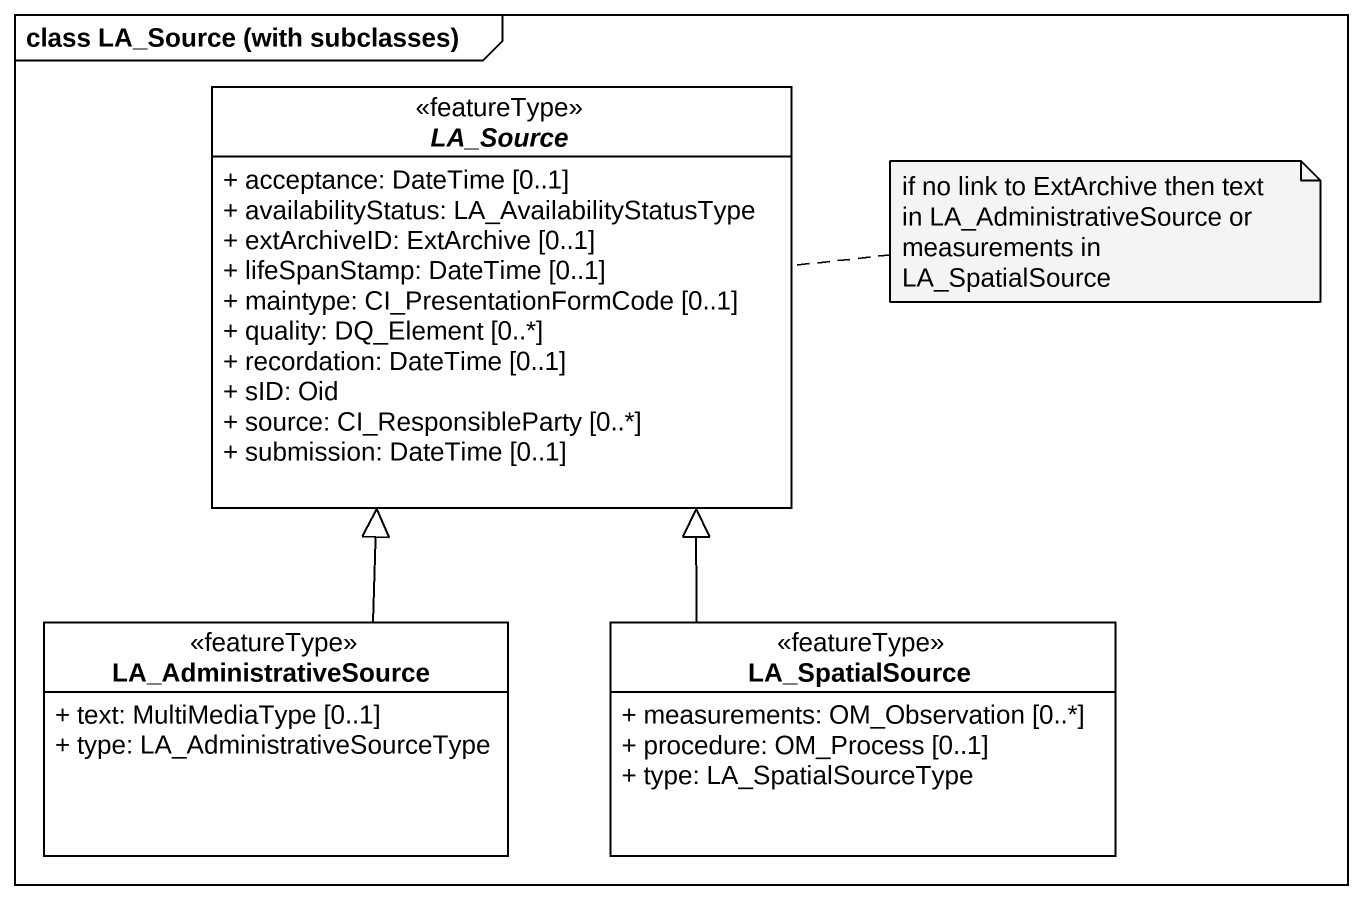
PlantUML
@startuml
mainframe class LA_Source (with subclasses)
hide circle
hide empty members
skinparam classAttributeIconSize 0
abstract class LA_Source <<featureType>> #FFFFFF {
  + acceptance: DateTime [0..1]
  + availabilityStatus: LA_AvailabilityStatusType
  + extArchiveID: ExtArchive [0..1]
  + lifeSpanStamp: DateTime [0..1]
  + maintype: CI_PresentationFormCode [0..1]
  + quality: DQ_Element [0..*]
  + recordation: DateTime [0..1]
  + sID: Oid
  + source: CI_ResponsibleParty [0..*]
  + submission: DateTime [0..1]
}
class LA_AdministrativeSource <<featureType>> #FFFFFF {
  + text: MultiMediaType [0..1]
  + type: LA_AdministrativeSourceType
}
class LA_SpatialSource <<featureType>> #FFFFFF {
  + measurements: OM_Observation [0..*]
  + procedure: OM_Process [0..1]
  + type: LA_SpatialSourceType
}
LA_AdministrativeSource -up-|> LA_Source
LA_SpatialSource -up-|> LA_Source
note right of LA_Source : if no link to ExtArchive then text in LA_AdministrativeSource or measurements in LA_SpatialSource
@enduml
